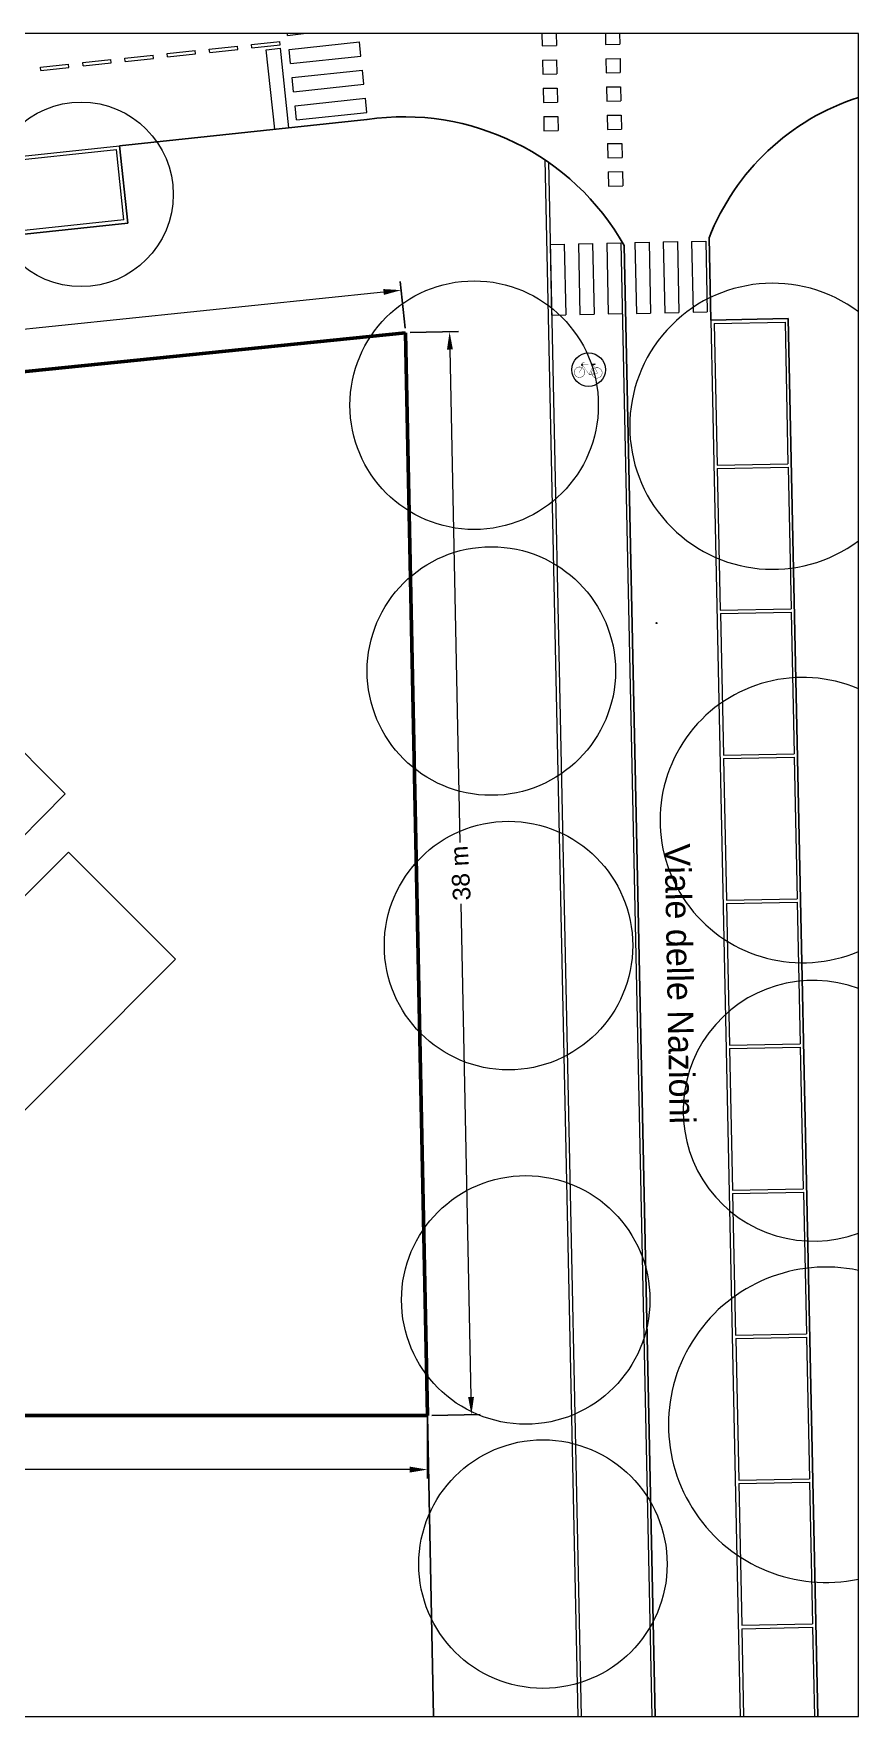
# Model space of a CAD drawing. Header units: millimetres. Extents: x 1777 to 12210, y 718 to 13284.
# Drawn here: x 7277 to 10192, y 718 to 6658 of the extents above; entities that cross this region are included whole.
import ezdxf

# ---------------------------------------------------------------- set-up
doc = ezdxf.new("R2010")
doc.units = ezdxf.units.MM
doc.linetypes.add('-1', pattern=[0])
for name, color, linetype in [('1', 1, 'Continuous'), ('outside flooring', 6, 'Continuous'), ('Recinzioni_', 14, 'Continuous')]:
    doc.layers.add(name, color=color, linetype=linetype)
for name, color, linetype, lineweight in [('Alberi', 84, 'Continuous', 9), ('Cartiglio', 8, 'Continuous', 9), ('contorno lotto', 162, 'Continuous', 53), ('L2_VISTA', 2, 'Continuous', 25), ('L2_VISTA_SOTTILI', 1, 'Continuous', 9), ('Quote', 8, 'Continuous', 9), ('Testo', 8, 'Continuous', 9)]:
    doc.layers.add(name, color=color, linetype=linetype, lineweight=lineweight)
doc.styles.get("Standard").update_dxf_attribs({"font": 'arial.ttf'})
doc.dimstyles.new('ISO-25', dxfattribs={"dimscale": 25, "dimtxt": 2.5, "dimasz": 2.5, "dimexe": 1.25, "dimexo": 0.625, "dimtad": 1, "dimtxsty": 'Standard', "dimcen": 2.5, "dimadec": 0, "dimazin": 0, "dimtfac": 1, "dimtmove": 0, "dimatfit": 3, "dimfxl": 1, "dimlwd": 9, "dimarcsym": 0})

# ---------------------------------------------------------------- blocks, each defined once
blk = doc.blocks.new('*D4')
at = {"layer": 'Defpoints', "color": 0, "transparency": 16777216}
for p in [(3280.1, 1780), (8669.1, 1780), (8669.1, 1589)]:
    blk.add_point(p, dxfattribs=at)
at = {"layer": 'Quote', "color": 0, "lineweight": -2, "transparency": 16777216}
for p, q in [((3280.1, 1764.4), (3280.1, 1557.8)), ((8669.1, 1764.4), (8669.1, 1557.8))]:
    blk.add_line(p, q, dxfattribs=at)
at = {"layer": 'Quote', "color": 0, "lineweight": 9, "transparency": 16777216}
for p, q in [((3342.6, 1589), (5866.5, 1589)), ((8606.6, 1589), (6082.6, 1589))]:
    blk.add_line(p, q, dxfattribs=at)
at = {"layer": 'Quote', "color": 0, "transparency": 16777216}
for points in [[(3342.6, 1599.4), (3342.6, 1578.6), (3280.1, 1589)], [(8606.6, 1599.4), (8606.6, 1578.6), (8669.1, 1589)]]:
    blk.add_solid(points, dxfattribs=at)
at = {"layer": 'Quote', "color": 0, "transparency": 16777216, "insert": (5974.6, 1589), "char_height": 62.5, "attachment_point": 5, "rotation": 0.09404}
blk.add_mtext('54 m', dxfattribs=at)
blk = doc.blocks.new('*D5')
at = {"layer": 'Defpoints', "color": 0, "transparency": 16777216}
for p in [(8576.3, 5752.5), (8591.9, 5602.4), (3280.5, 5049.8)]:
    blk.add_point(p, dxfattribs=at)
at = {"layer": 'Quote', "color": 0, "lineweight": -2, "transparency": 16777216}
for p, q in [((8590.3, 5617.9), (8573.1, 5783.6)), ((3278.9, 5065.3), (3261.6, 5231))]:
    blk.add_line(p, q, dxfattribs=at)
at = {"layer": 'Quote', "color": 0, "lineweight": 9, "transparency": 16777216}
for p, q in [((8514.1, 5746), (6028, 5487.4)), ((3327, 5206.4), (5813.1, 5465))]:
    blk.add_line(p, q, dxfattribs=at)
at = {"layer": 'Quote', "color": 0, "transparency": 16777216}
for points in [[(8513, 5756.4), (8515.2, 5735.7), (8576.3, 5752.5)], [(3325.9, 5216.7), (3328.1, 5196), (3264.9, 5199.9)]]:
    blk.add_solid(points, dxfattribs=at)
at = {"layer": 'Quote', "color": 0, "transparency": 16777216, "insert": (5920.6, 5476.2), "char_height": 62.5, "attachment_point": 5, "rotation": 6.01236}
blk.add_mtext('53 m', dxfattribs=at)
blk = doc.blocks.new('*D7')
at = {"layer": 'Defpoints', "color": 0, "transparency": 16777216}
for p in [(8591.9, 5602.4), (8824.4, 1783.2), (8669.1, 1780)]:
    blk.add_point(p, dxfattribs=at)
at = {"layer": 'Quote', "color": 0, "lineweight": -2, "transparency": 16777216}
for p, q in [((8607.5, 5602.7), (8778.5, 5606.2)), ((8684.7, 1780.3), (8855.7, 1783.8))]:
    blk.add_line(p, q, dxfattribs=at)
at = {"layer": 'Quote', "color": 0, "lineweight": 9, "transparency": 16777216}
for p, q in [((8748.5, 5543), (8783.6, 3802.4)), ((8823.1, 1845.6), (8788, 3586.3))]:
    blk.add_line(p, q, dxfattribs=at)
at = {"layer": 'Quote', "color": 0, "transparency": 16777216}
for points in [[(8758.9, 5543.3), (8738.1, 5542.8), (8747.2, 5605.5)], [(8833.6, 1845.9), (8812.7, 1845.4), (8824.4, 1783.2)]]:
    blk.add_solid(points, dxfattribs=at)
at = {"layer": 'Quote', "color": 0, "transparency": 16777216, "insert": (8785.8, 3694.3), "char_height": 62.5, "attachment_point": 5, "rotation": 93.30427}
blk.add_mtext('38 m', dxfattribs=at)
blk = doc.blocks.new('COCO')
at = {"layer": '1'}
for p, q in [((-1802, 258), (-1909, 140)), ((-1760, 269), (-1836, 95)), ((-1784, 262), (-1834, 312)), ((-1714, 281), (-1776, 347)), ((-1688, 287), (-1770, 54)), ((-1649, 296), (-1726, 378)), ((-1624, 302), (-1705, 14)), ((-1591, 309), (-1670, 408)), ((-1552, 318), (-1638, -27)), ((-1537, 321), (-1602, 425)), ((-1488, 332), (-1562, -74)), ((-1468, 337), (-1543, 440)), ((-1440, 341), (-1486, -121)), ((-1399, 346), (-1485, 455)), ((-1353, 352), (-1430, 469)), ((-1393, 347), (-1400, -120)), ((-1258, 364), (-1380, 481)), ((-1343, 353), (-1296, -114)), ((-1168, 362), (-1276, 508)), ((-1266, 364), (-1241, -110)), ((-1109, 361), (-1204, 526)), ((-1161, 362), (-1184, -107)), ((-1074, 360), (-1120, -103)), ((-1023, 350), (-1110, 515)), ((-1001, 346), (-1064, -99)), ((-961, 338), (-1032, 503)), ((-922, 330), (-1000, -95)), ((-849, 311), (-961, -93)), ((-885, 323), (-953, 492)), ((-784, 289), (-889, -88)), ((-796, 293), (-875, 480)), ((-715, 266), (-825, -84)), ((-708, 264), (-808, 471)), ((-653, 244), (-760, -80)), ((-647, 242), (-745, 461)), ((-587, 217), (-705, -75)), ((-701, 1613), (-703, 1749)), ((-571, 210), (-665, 450)), ((-653, 1560), (-589, 1732)), ((-522, 190), (-641, -69)), ((-620, 1524), (-502, 1718)), ((-508, 184), (-591, 439)), ((-581, 1481), (-385, 1688)), ((-465, 166), (-569, -62)), ((-538, 1425), (-342, 1619)), ((-432, 153), (-528, 407)), ((-494, 1365), (-308, 1564)), ((-409, 143), (-490, -55)), ((-461, 1316), (-263, 1492)), ((-341, 100), (-436, 354)), ((-423, 1244), (-218, 1419)), ((-336, 111), (-401, -46)), ((-387, 1179), (-186, 1367)), ((-285, 89), (-365, 313)), ((-357, 1103), (-145, 1302)), ((-277, 85), (-347, -41)), ((-332, 1039), (-109, 1244)), ((-314, 993), (-85, 1192)), ((-294, 929), (-72, 1136)), ((-225, 62), (-286, -36)), ((-271, 853), (-54, 1060)), ((-225, 62), (-268, 257)), ((-246, 775), (-34, 970)), ((-171, 38), (-226, -30)), ((-221, 688), (-14, 883)), ((-204, 624), (-1, 827)), ((-157, 32), (-191, 212)), ((-185, 555), (17, 751)), ((-129, 20), (-172, -25)), ((-162, 467), (35, 673)), ((-149, 421), (48, 617)), ((-108, 10), (-131, 126)), ((-130, 346), (60, 562)), ((-107, 259), (72, 435)), ((-82, 160), (43, 310)), ((-65, 93), (3, 137)), ((47, 69), (7, 150)), ((83, 104), (25, 220)), ((123, 144), (50, 322)), ((60, 81), (150, 40)), ((73, -30), (109, 41)), ((176, 196), (87, 466)), ((95, 116), (221, 59)), ((141, -40), (277, 100)), ((147, 167), (313, 59)), ((247, 264), (148, 548)), ((193, 212), (359, 116)), ((312, 325), (209, 614)), ((234, 252), (416, 151)), ((242, -55), (398, 143)), ((378, 387), (263, 673)), ((300, 314), (475, 175)), ((443, 447), (318, 733)), ((331, -67), (526, 145)), ((341, 352), (475, 208)), ((507, 500), (380, 800)), ((402, 409), (624, 267)), ((408, -79), (581, 139)), ((577, 557), (441, 867)), ((450, 454), (647, 323)), ((455, -86), (638, 132)), ((509, 502), (699, 348)), ((636, 603), (529, 921)), ((545, -100), (717, 122)), ((560, 543), (755, 377)), ((615, 588), (824, 413)), ((615, -111), (795, 113)), ((707, 647), (647, 960)), ((680, 630), (938, 472)), ((681, -121), (852, 106)), ((769, 685), (716, 982)), ((736, 665), (989, 499)), ((770, -137), (942, 96)), ((836, 717), (786, 1005)), ((816, 709), (1035, 523)), ((851, -152), (1032, 85)), ((919, 751), (876, 1034)), ((907, 746), (1123, 551)), ((929, -167), (1110, 76)), ((984, 773), (957, 1061)), ((994, -180), (1167, 69)), ((1003, 778), (1182, 561)), ((1054, 790), (1038, 1087)), ((1042, -193), (1222, 51)), ((1096, 799), (1296, 578)), ((1108, -211), (1284, 21)), ((1125, 806), (1129, 1116)), ((1159, 814), (1366, 589)), ((1206, 821), (1226, 1112)), ((1261, 828), (1435, 600)), ((1274, 830), (1321, 1100)), ((1343, 840), (1423, 1087)), ((1353, 841), (1505, 610)), ((1400, 848), (1516, 1075)), ((1434, 851), (1584, 623)), ((1482, 856), (1602, 1057)), ((1514, 860), (1639, 697)), ((1574, 866), (1639, 1004)), ((1606, 869), (1684, 795)), ((-1582, -1073), (-1455, -1052)), ((-1581, -1142), (-1507, -1137)), ((-1580, -1201), (-1527, -1178)), ((-1574, -1003), (-1409, -982)), ((-1544, -1198), (-1451, -1454)), ((-1535, -949), (-1358, -906)), ((-1505, -1134), (-1385, -1404)), ((-1482, -877), (-1307, -842)), ((-1465, -1068), (-1330, -1362)), ((-1429, -803), (-1249, -772)), ((-1420, -998), (-1285, -1328)), ((-1383, -943), (-1225, -1283)), ((-1374, -727), (-1190, -717)), ((-1347, -690), (-1112, -647)), ((-1329, -870), (-1186, -1253)), ((-1308, -636), (-1023, -599)), ((-1276, -804), (-1140, -1218)), ((-1214, -739), (-1069, -1164)), ((-1197, -568), (-949, -552)), ((-1164, -693), (-1028, -1135)), ((-1100, -638), (-969, -1098)), ((-1059, -485), (-922, -512)), ((-1027, -585), (-880, -1043)), ((-995, -446), (-851, -469)), ((-954, -532), (-847, -1022)), ((-924, -403), (-784, -428)), ((-888, -492), (-784, -983)), ((-872, -372), (-719, -388)), ((-834, -458), (-733, -951)), ((-831, -348), (-646, -348)), ((-755, -410), (-652, -900)), ((-726, -284), (-584, -312)), ((-696, -375), (-594, -865)), ((-679, -258), (-521, -277)), ((-625, -336), (-543, -833)), ((-600, -219), (-479, -253)), ((-553, -295), (-480, -778)), ((-532, -186), (-412, -215)), ((-481, -254), (-422, -720)), ((-461, -151), (-335, -174)), ((-414, -216), (-307, -607)), ((-406, -124), (-263, -134)), ((-345, -179), (-260, -559)), ((-322, -83), (-203, -101)), ((-280, -143), (-213, -513)), ((-253, -54), (-125, -58)), ((-217, -109), (-156, -440)), ((-148, -71), (-136, -367)), ((96, -161), (-70, -455)), ((43, -103), (-65, -379)), ((144, -214), (-39, -542)), ((194, -269), (-10, -601)), ((246, -327), (19, -661)), ((147, -120), (25, -83)), ((203, -171), (85, -149)), ((298, -384), (91, -806)), ((353, -446), (127, -879)), ((269, -237), (131, -199)), ((408, -508), (169, -952)), ((312, -280), (186, -261)), ((462, -569), (207, -998)), ((368, -336), (245, -325)), ((507, -621), (250, -1051)), ((422, -390), (296, -382)), ((565, -692), (310, -1125)), ((484, -452), (329, -419)), ((606, -741), (348, -1172)), ((520, -492), (376, -472)), ((655, -801), (395, -1230)), ((707, -875), (420, -1260)), ((599, -586), (424, -526)), ((630, -623), (479, -588)), ((759, -948), (485, -1341)), ((668, -669), (528, -647)), ((802, -1021), (529, -1395)), ((834, -1081), (558, -1436)), ((722, -733), (578, -707)), ((871, -1163), (608, -1510)), ((770, -790), (631, -771)), ((900, -1242), (641, -1558)), ((873, -913), (644, -818)), ((927, -1328), (668, -1598)), ((956, -1014), (699, -886)), ((944, -1393), (710, -1661)), ((965, -1474), (741, -1708)), ((975, -1077), (768, -961)), ((981, -1549), (780, -1765)), ((989, -1122), (818, -1052)), ((996, -1622), (826, -1834)), ((1016, -1212), (856, -1123)), ((1043, -1298), (888, -1208)), ((1069, -1384), (916, -1285)), ((1088, -1448), (939, -1374)), ((1074, -1516), (960, -1455)), ((1050, -1581), (981, -1552)), ((1030, -1636), (987, -1598)), ((1187, -233), (1353, -12)), ((1256, -261), (1407, -38)), ((1331, -291), (1485, -75)), ((1384, -319), (1562, -112)), ((1449, -356), (1620, -140)), ((1509, -393), (1693, -175)), ((1555, -426), (1736, -289)), ((1595, -455), (1759, -373)), ((1653, -497), (1789, -484))]:
    blk.add_line(p, q, dxfattribs=at)
for points in [[(-52, -14), (-397, 138), (-667, 250), (-885, 323), (-1075, 360), (-1260, 364), (-1462, 338), (-1705, 283), (-2012, 203)], [(-455, 1304), (-870, 1356)], [(-498, 1370), (-868, 1424)], [(-551, 1443), (-866, 1504)], [(-617, 1521), (-864, 1583)], [(-710, 1623), (-862, 1672)], [(-423, 1244), (-862, 1286)], [(-35, -24), (-146, 408), (-235, 738), (-312, 988), (-387, 1179), (-470, 1332), (-570, 1468), (-696, 1609), (-859, 1774)], [(-389, 1182), (-838, 1222)], [(-363, 1118), (-810, 1147)], [(-336, 1049), (-781, 1068)], [(-305, 964), (-753, 994)], [(-281, 886), (-713, 887)], [(-261, 821), (-684, 808)], [(-237, 745), (-657, 741)], [(-221, 688), (-630, 679)], [(-207, 634), (-592, 594)], [(-192, 580), (-561, 527)], [(-174, 514), (-526, 449)], [(-154, 437), (-498, 386)], [(-136, 372), (-469, 322)], [(-119, 305), (-409, 256)], [(-102, 237), (-326, 193)], [(-82, 162), (-256, 141)], [(-126, -10), (-80, 82), (-23, 59), (139, 36), (36, -10), (-33, -56), (23, -218), (-69, -185), (-80, -116), (-103, -370), (-139, -80), (-254, -33), (-92, 23)], [(-69, 108), (-180, 84)], [(-34, -11), (235, 253), (448, 452), (627, 598), (792, 699), (963, 768), (1162, 815), (1409, 849), (1724, 881)], [(-40, -12), (-431, -226), (-729, -394), (-952, -531), (-1119, -651), (-1247, -769), (-1354, -899), (-1458, -1057), (-1578, -1255)], [(-47, -13), (394, -76), (732, -129), (989, -179), (1187, -233), (1348, -298), (1495, -383), (1648, -493), (1830, -637)], [(-40, -12), (260, -341), (487, -597), (654, -799), (772, -967), (855, -1120), (914, -1278), (962, -1461), (1011, -1687)], [(87, -32), (76, -145)], [(143, -40), (141, -215)], [(220, -51), (201, -279)], [(289, -61), (272, -355)], [(358, -71), (344, -407)], [(425, -81), (411, -429)], [(503, -93), (477, -450)], [(570, -104), (558, -477)], [(625, -113), (628, -499)], [(681, -121), (717, -528)], [(740, -131), (781, -549)], [(818, -146), (851, -568)], [(884, -159), (933, -589)], [(964, -174), (1043, -617)], [(1053, -196), (1120, -636)], [(1124, -216), (1202, -657)], [(1191, -234), (1279, -676)], [(1256, -261), (1345, -693)], [(1318, -286), (1416, -693)], [(1389, -322), (1483, -684)], [(1467, -367), (1562, -673)], [(1552, -424), (1641, -663)], [(1664, -506), (1728, -651)]]:
    blk.add_lwpolyline(points, dxfattribs=at)

msp = doc.modelspace()

# ---------------------------------------------------------------- linework, layer by layer
at = {"lineweight": 0}
msp.add_lwpolyline([(7779.123, 3390.825), (7058.31, 2670.012), (6680.148, 3048.173), (7400.961, 3768.986)], close=True, dxfattribs=at)
at = {"layer": 'Alberi', "lineweight": 5}
for centre, radius in [((7445.313, 6090.587), 325.739), ((8834.024, 5346.404), 438.818), ((8894.808, 4408.097), 438.818), ((8955.591, 3438.812), 438.818), ((9016.375, 2187.971), 438.818), ((9077.158, 1255.384), 438.818)]:
    msp.add_circle(centre, radius, dxfattribs=at)
for centre, radius, start, end in [((9888.777, 5271.998), 504.973, 53.1390455, 306.8609545), ((9994.71, 3881.747), 503.686, 66.977533, 293.022467), ((10032.335, 2855.665), 460.145, 69.7368816, 290.2631184), ((10077.236, 1747.411), 556.522, 78.1311006, 281.8688994)]:
    msp.add_arc(centre, radius, start, end, dxfattribs=at)
at = {"layer": 'Cartiglio'}
msp.add_lwpolyline([(1781.698, 717.977), (10191.698, 717.977), (10191.698, 6657.977), (1781.698, 6657.977)], close=True, dxfattribs=at)
at = {"layer": 'contorno lotto'}
for p, q in [((5525.73, 5288.919), (8591.902, 5602.398)), ((8591.902, 5602.398), (8669.102, 1780.024)), ((8669.102, 1780.024), (3280.075, 1780.024)), ((8669.102, 1780.024), (3280.075, 1780.024))]:
    msp.add_line(p, q, dxfattribs=at)
at = {"layer": 'L2_VISTA'}
for p, q in [((7580.755, 6262.028), (8455.366, 6355.177)), ((9364.599, 5909.576), (9474.233, 717.977)), ((9664.092, 5936.756), (9670.228, 5646.183)), ((9944.167, 5651.968), (10048.361, 717.977))]:
    msp.add_line(p, q, dxfattribs=at)
for points in [[(4543.117, 5662.959), (7609.773, 5989.569), (7580.755, 6262.028)], [(9670.228, 5646.183), (9944.167, 5651.968)]]:
    msp.add_lwpolyline(points, dxfattribs=at)
for centre, radius, start, end in [((10451.223, 5628.314), 845.406, 107.8775357, 158.6019665), ((8584.631, 5468.516), 896.038, 29.4874469, 98.2889371)]:
    msp.add_arc(centre, radius, start, end, dxfattribs=at)
at = {"layer": 'L2_VISTA_SOTTILI'}
for p, q in [((8174.745, 6651.994), (8230.922, 6657.977)), ((9073.562, 6657.977), (9074.471, 6614.933)), ((9123.574, 6657.977), (9124.46, 6615.988)), ((9297.612, 6657.977), (9298.421, 6619.662)), ((9347.624, 6657.977), (9348.41, 6620.718)), ((7749.161, 6587.694), (7848.599, 6598.285)), ((7898.317, 6603.58), (7997.755, 6614.17)), ((7899.588, 6591.647), (7999.026, 6602.238)), ((8047.474, 6619.465), (8146.912, 6630.056)), ((8048.745, 6607.533), (8148.182, 6618.123)), ((8099.734, 6600.896), (8149.453, 6606.191)), ((8180.04, 6602.276), (8428.634, 6628.752)), ((7301.692, 6540.037), (7401.129, 6550.627)), ((7302.963, 6528.105), (7402.4, 6538.695)), ((7450.848, 6555.923), (7550.286, 6566.513)), ((7452.119, 6543.99), (7551.557, 6554.581)), ((7600.005, 6571.808), (7699.442, 6582.399)), ((7601.275, 6559.876), (7700.713, 6570.466)), ((7750.432, 6575.762), (7849.869, 6586.352)), ((8185.335, 6552.557), (8433.929, 6579.033)), ((9075.527, 6564.944), (9076.583, 6514.955)), ((9125.516, 6565.999), (9126.572, 6516.011)), ((9299.477, 6569.673), (9300.533, 6519.684)), ((9349.466, 6570.729), (9350.522, 6520.74)), ((8190.63, 6502.838), (8439.224, 6529.314)), ((8195.926, 6453.119), (8444.52, 6479.595)), ((8201.221, 6403.4), (8449.815, 6429.876)), ((9077.638, 6464.966), (9078.694, 6414.977)), ((9127.627, 6466.022), (9128.683, 6416.033)), ((9301.588, 6469.695), (9302.644, 6419.707)), ((9351.577, 6470.751), (9352.633, 6420.762)), ((8206.516, 6353.681), (8455.11, 6380.158)), ((9079.75, 6364.988), (9080.805, 6315)), ((9129.738, 6366.044), (9130.794, 6316.055)), ((9303.7, 6369.718), (9304.755, 6319.729)), ((9353.689, 6370.773), (9354.744, 6320.784)), ((4004.978, 5881.195), (7580.755, 6262.028)), ((7072.906, 6195.872), (7570.094, 6248.824)), ((9305.811, 6269.74), (9306.867, 6219.751)), ((9355.8, 6270.796), (9356.855, 6220.807)), ((9084.124, 6213.311), (9200.172, 717.977)), ((9096.3, 6205.127), (9212.174, 717.977)), ((9307.922, 6169.762), (9308.978, 6119.773)), ((9357.911, 6170.818), (9358.967, 6120.829)), ((9102.442, 5914.255), (9107.72, 5664.311)), ((9152.431, 5915.311), (9157.709, 5665.367)), ((9202.42, 5916.367), (9207.698, 5666.422)), ((9252.409, 5917.422), (9257.687, 5667.478)), ((9302.398, 5918.478), (9307.676, 5668.534)), ((9352.386, 5919.534), (9462.23, 717.977)), ((9402.375, 5920.589), (9407.654, 5670.645)), ((9452.364, 5921.645), (9457.642, 5671.701)), ((9502.353, 5922.701), (9507.631, 5672.756)), ((9552.342, 5923.756), (9557.62, 5673.812)), ((9602.331, 5924.812), (9607.609, 5674.868)), ((9652.32, 5925.867), (9657.598, 5675.923)), ((9670.228, 5646.183), (9774.3, 717.977)), ((9682.479, 5634.439), (9693.036, 5134.551)), ((9932.423, 5639.717), (9942.98, 5139.829)), ((9693.289, 5122.553), (9703.845, 4622.665)), ((9943.233, 5127.832), (9953.79, 4627.943)), ((9704.099, 4610.667), (9714.655, 4110.779)), ((9954.043, 4615.946), (9964.599, 4116.057)), ((9714.908, 4098.782), (9725.465, 3598.893)), ((9964.853, 4104.06), (9975.409, 3604.171)), ((9725.718, 3586.896), (9736.275, 3087.007)), ((9975.662, 3592.174), (9986.219, 3092.285)), ((9736.528, 3075.01), (9747.084, 2575.121)), ((9986.472, 3080.288), (9997.029, 2580.399)), ((9747.338, 2563.124), (9757.894, 2063.235)), ((9997.282, 2568.402), (10007.838, 2068.514)), ((9758.147, 2051.238), (9768.704, 1551.35)), ((10008.092, 2056.516), (10018.648, 1556.628)), ((10018.901, 1544.63), (10029.458, 1044.742)), ((9768.957, 1539.352), (9779.513, 1039.464)), ((9779.767, 1027.466), (9786.302, 717.977)), ((10029.711, 1032.745), (10036.358, 717.977))]:
    msp.add_line(p, q, dxfattribs=at)
for points in [[(8174.745, 6651.994), (8174.107, 6657.977)], [(7849.869, 6586.352), (7848.599, 6598.285)], [(7899.588, 6591.647), (7898.317, 6603.58)], [(7999.026, 6602.238), (7997.755, 6614.17)], [(8048.745, 6607.533), (8047.474, 6619.465)], [(8129.6, 6320.482), (8099.734, 6600.896)], [(8148.182, 6618.123), (8146.912, 6630.056)], [(8179.318, 6325.777), (8149.453, 6606.191)], [(8185.335, 6552.557), (8180.04, 6602.276)], [(8433.929, 6579.033), (8428.634, 6628.752)], [(9074.471, 6614.933), (9124.46, 6615.988)], [(9298.421, 6619.662), (9348.41, 6620.718)], [(7302.963, 6528.105), (7301.692, 6540.037)], [(7402.4, 6538.695), (7401.129, 6550.627)], [(7452.119, 6543.99), (7450.848, 6555.923)], [(7551.557, 6554.581), (7550.286, 6566.513)], [(7601.275, 6559.876), (7600.005, 6571.808)], [(7700.713, 6570.466), (7699.442, 6582.399)], [(7750.432, 6575.762), (7749.161, 6587.694)], [(9075.527, 6564.944), (9125.516, 6565.999)], [(9299.477, 6569.673), (9349.466, 6570.729)], [(8195.926, 6453.119), (8190.63, 6502.838)], [(8444.52, 6479.595), (8439.224, 6529.314)], [(9076.583, 6514.955), (9126.572, 6516.011)], [(9300.533, 6519.684), (9350.522, 6520.74)], [(8455.11, 6380.158), (8449.815, 6429.876)], [(9077.638, 6464.966), (9127.627, 6466.022)], [(9078.694, 6414.977), (9128.683, 6416.033)], [(9301.588, 6469.695), (9351.577, 6470.751)], [(9302.644, 6419.707), (9352.633, 6420.762)], [(8206.516, 6353.681), (8201.221, 6403.4)], [(9079.75, 6364.988), (9129.738, 6366.044)], [(9303.7, 6369.718), (9353.689, 6370.773)], [(9080.805, 6315), (9130.794, 6316.055)], [(9304.755, 6319.729), (9354.744, 6320.784)], [(7596.57, 6000.23), (7570.094, 6248.824)], [(9305.811, 6269.74), (9355.8, 6270.796)], [(9306.867, 6219.751), (9356.855, 6220.807)], [(9307.922, 6169.762), (9357.911, 6170.818)], [(9308.978, 6119.773), (9358.967, 6120.829)], [(7596.57, 6000.23), (7099.382, 5947.278)], [(9102.442, 5914.255), (9152.431, 5915.311)], [(9202.42, 5916.367), (9252.409, 5917.422)], [(9302.398, 5918.478), (9352.386, 5919.534)], [(9402.375, 5920.589), (9452.364, 5921.645)], [(9502.353, 5922.701), (9552.342, 5923.756)], [(9602.331, 5924.812), (9652.32, 5925.867)], [(9107.72, 5664.311), (9157.709, 5665.367)], [(9207.698, 5666.422), (9257.687, 5667.478)], [(9307.676, 5668.534), (9357.665, 5669.589)], [(9407.654, 5670.645), (9457.642, 5671.701)], [(9507.631, 5672.756), (9557.62, 5673.812)], [(9607.609, 5674.868), (9657.598, 5675.923)], [(9682.479, 5634.439), (9932.423, 5639.717)], [(9693.036, 5134.551), (9942.98, 5139.829)], [(9693.289, 5122.553), (9943.233, 5127.832)], [(9703.845, 4622.665), (9953.79, 4627.943)], [(9704.099, 4610.667), (9954.043, 4615.946)], [(9714.655, 4110.779), (9964.599, 4116.057)], [(9714.908, 4098.782), (9964.853, 4104.06)], [(9725.465, 3598.893), (9975.409, 3604.171)], [(9725.718, 3586.896), (9975.662, 3592.174)], [(9736.275, 3087.007), (9986.219, 3092.285)], [(9736.528, 3075.01), (9986.472, 3080.288)], [(9747.084, 2575.121), (9997.029, 2580.399)], [(9747.338, 2563.124), (9997.282, 2568.402)], [(9757.894, 2063.235), (10007.838, 2068.514)], [(9758.147, 2051.238), (10008.092, 2056.516)], [(9768.704, 1551.35), (10018.648, 1556.628)], [(9768.957, 1539.352), (10018.901, 1544.63)], [(9779.513, 1039.464), (10029.458, 1044.742)], [(9779.767, 1027.466), (10029.711, 1032.745)]]:
    msp.add_lwpolyline(points, dxfattribs=at)
at = {"layer": 'L2_VISTA_SOTTILI', "linetype": 'Continuous', "const_width": 1.479}
for points in [[(9187.773, 5463.476, 1), (9224.718, 5462.124, 1)], [(9249.343, 5461.224, 1), (9286.288, 5459.873, 1)]]:
    msp.add_lwpolyline(points, format="xyb", close=True, dxfattribs=at)
at = {"layer": 'L2_VISTA_SOTTILI', "linetype": 'Continuous', "const_width": 1.183}
msp.add_lwpolyline([(9205.356, 5462.626), (9209.123, 5468.506, 0.17726649), (9217.282, 5490.925), (9218.039, 5495.545, -0.68149919), (9224.195, 5496.868, 0.49437472)], format="xyb", dxfattribs=at)
at = {"layer": 'L2_VISTA_SOTTILI', "linetype": 'Continuous'}
for points, format in [([(9216.368, 5488.068), (9216.425, 5489.614, 0.35356908), (9213.218, 5490.455), (9213.105, 5487.361, 0.26148792), (9216.368, 5488.068)], "xyb"), ([(9270.91, 5457.882, 0.887, 2.366, 0), (9239.796, 5455.147, 2.366, 2.366, 0)], "xyseb")]:
    msp.add_lwpolyline(points, format=format, dxfattribs=at)
at = {"layer": 'L2_VISTA_SOTTILI', "linetype": 'Continuous', "const_width": 0.887}
for points in [[(9216.83, 5489.059), (9256.316, 5487.876), (9239.796, 5455.147), (9216.83, 5489.059)], [(9256.316, 5487.876), (9270.91, 5457.882)]]:
    msp.add_lwpolyline(points, dxfattribs=at)
at = {"layer": 'L2_VISTA_SOTTILI', "linetype": 'Continuous'}
msp.add_lwpolyline([(9251.073, 5490.122), (9260.92, 5492.05), (9260.837, 5489.764)], close=True, dxfattribs=at)
msp.add_circle((9238.509, 5471.718), 59.152, dxfattribs=at)
at = {"layer": 'outside flooring'}
for p, q in [((7389.225, 3974.053), (6961.425, 4401.853)), ((5632.154, 2206.771), (7389.225, 3974.053))]:
    msp.add_line(p, q, dxfattribs=at)
at = {"layer": 'Recinzioni_', "linetype": '-1', "ltscale": 0.094975}
msp.add_line((8690.553, 717.977), (8669.102, 1780.024), dxfattribs=at)

# ---------------------------------------------------------------- block references
at = {"xscale": 0.0008369565217391399, "yscale": 0.0008369565217391399, "zscale": 0.0008369565217391399, "rotation": 184.9196076071209}
msp.add_blockref('COCO', (9478.763, 4577.295), dxfattribs=at)

# ---------------------------------------------------------------- texts
at = {"layer": 'Testo', "insert": (9596.919, 3799.872), "char_height": 90, "attachment_point": 1, "rotation": 271.0815601}
msp.add_mtext_dynamic_manual_height_columns('{\\fAntipasto Pro|b0|i0|c0|p0;Viale delle Nazioni}', width=3653.82407, gutter_width=1, heights=[0], dxfattribs=at)

# ---------------------------------------------------------------- dimensions: what is measured, and where the dimension line sits
at = {"layer": 'Quote'}
dim = msp.add_aligned_dim(p1=(3280.468, 5049.79), p2=(8591.902, 5602.398), distance=150.917, text='53 m', dimstyle='ISO-25', dxfattribs=at)
dim.commit()
dim.dimension.update_dxf_attribs({"geometry": '*D5', "text_midpoint": (5920.568, 5476.201), "text_rotation": 6.0123604})
dim = msp.add_aligned_dim(p1=(8591.902, 5602.398), p2=(8669.102, 1780.024), distance=155.341, text='38 m', dimstyle='ISO-25', override={"dimfxlon": 0}, dxfattribs=at)
dim.commit()
dim.dimension.update_dxf_attribs({"geometry": '*D7', "text_midpoint": (8785.812, 3694.347), "text_rotation": 93.3042689})
dim = msp.add_linear_dim(base=(8669.102, 1589.015), p1=(3280.075, 1780.024), p2=(8669.102, 1780.024), text='54 m', dimstyle='ISO-25', dxfattribs=at)
dim.commit()
dim.dimension.update_dxf_attribs({"geometry": '*D4', "text_midpoint": (5974.589, 1589.015), "text_rotation": 0.0940421})

doc.saveas('drawing.dxf')
